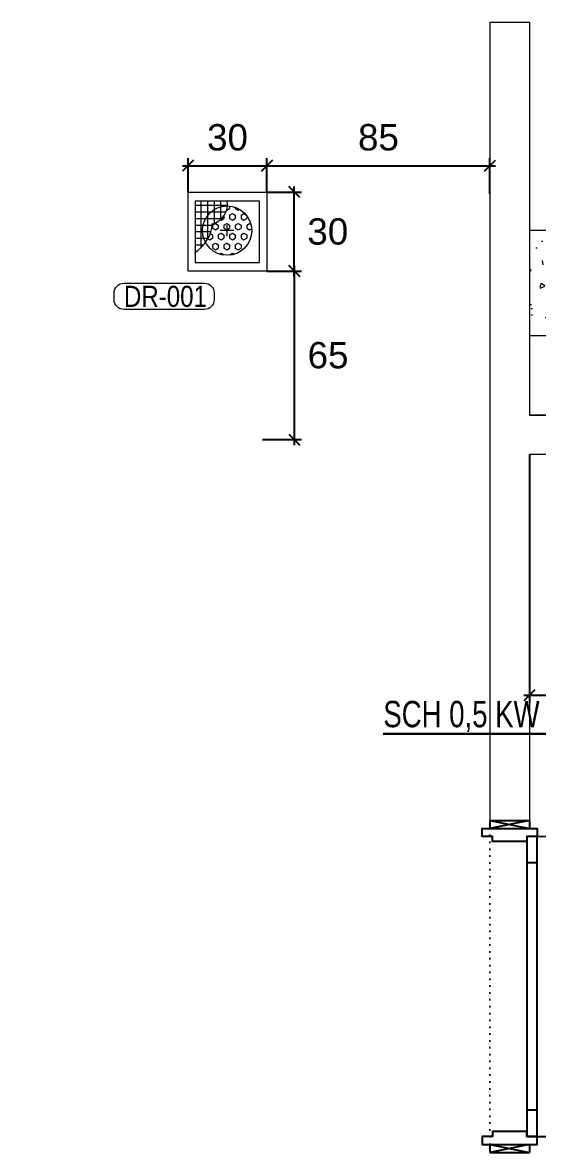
# Model space of a CAD drawing. Extents: x -5598 to 26293, y -3808 to 13850.
# Drawn here: x -1367.6 to -1171.6, y 4060 to 4489 of the extents above; entities that cross this region are included whole.
import ezdxf
from ezdxf.enums import TextEntityAlignment as Align

# ---------------------------------------------------------------- set-up
doc = ezdxf.new("R2010")
doc.units = 0
doc.header["$LTSCALE"] = 100
doc.header["$MEASUREMENT"] = 0
doc.linetypes.add('DOT', pattern=[0.25, 0, -0.25])
for name, color, linetype, lineweight in [('AD', 5, 'Continuous', 9), ('AK', 7, 'Continuous', 15), ('AP', 6, 'Continuous', 15), ('Y-DUVAR GAZBETON', 161, 'Continuous', 20)]:
    doc.layers.add(name, color=color, linetype=linetype, lineweight=lineweight)
for name, color, linetype in [('KA-PEN-5 @ 1', 5, 'Continuous'), ('KOR KASA', 1, 'Continuous'), ('OLCU DIS', 7, 'Continuous')]:
    doc.layers.add(name, color=color, linetype=linetype)
for name, color, linetype, lineweight, true_color in [('MAKPA ELEKTRIK', 7, 'Continuous', 30, 0x93039a), ('MAKPA GIDER OLC', 7, 'Continuous', 30, 0xcf6a1e), ('MAKPA SIHHI', 7, 'Continuous', 30, 0x428a93)]:
    doc.layers.add(name, color=color, linetype=linetype, lineweight=lineweight, true_color=true_color)
doc.layers.add('MAKPA YER IZGARASI', color=8, linetype='Continuous', lineweight=5, transparency=0.5)
doc.styles.add('MAKPA TESISAT', font='arial.ttf', dxfattribs={"height": 10})
doc.styles.add('OLC-50', font='romans.shx', dxfattribs={"width": 0.5, "height": 0.15})
doc.styles.add('olcu', font='romans.shx', dxfattribs={"width": 0.5})
doc.styles.add('POZ TEXT', font='ARIALN.TTF', dxfattribs={"height": 8})
doc.dimstyles.new('1-200', dxfattribs={"dimtxt": 40, "dimasz": 2, "dimexe": 0, "dimexo": 0, "dimgap": 10, "dimtad": 1, "dimdec": 4, "dimrnd": 0.1, "dimzin": 9, "dimdsep": 46, "dimtxsty": 'olcu', "dimblk1": 'SOL', "dimblk2": 'SAG', "dimsah": 1, "dimcen": 0, "dimse1": 1, "dimse2": 1, "dimclre": 13, "dimadec": 0, "dimazin": 0, "dimtfac": 1, "dimtdec": 4, "dimtix": 1, "dimtmove": 2, "dimatfit": 2, "dimldrblk": 'SOL', "dimfxl": 0, "dimtolj": 1, "dimarcsym": 0})
doc.dimstyles.new('MAKPA TESISAT DIM', dxfattribs={"dimscale": 0.7, "dimtxt": 12, "dimasz": 6, "dimexe": 4, "dimexo": 0, "dimgap": 8, "dimtad": 2, "dimtih": 1, "dimtoh": 1, "dimdec": 0, "dimrnd": 5, "dimzin": 0, "dimdsep": 46, "dimtxsty": 'MAKPA TESISAT', "dimblk1": 'OBLIQUE', "dimblk2": 'OBLIQUE', "dimsah": 1, "dimcen": 0, "dimdle": 3, "dimclrd": 256, "dimclre": 256, "dimclrt": 256, "dimadec": 0, "dimazin": 0, "dimtfac": 1, "dimtdec": 0, "dimtix": 1, "dimtofl": 0, "dimtmove": 2, "dimatfit": 3, "dimldrblk": 'OBLIQUE', "dimfxl": 0, "dimtvp": 7, "dimtolj": 1, "dimtzin": 0, "dimarcsym": 0})

# ---------------------------------------------------------------- blocks, each defined once
blk = doc.blocks.new('SOL')
at = {"color": 0}
for p, q in [((0, 30), (0, -6.96)), ((7.58, 0), (-6.97, 0))]:
    blk.add_line(p, q, dxfattribs=at)
blk.add_circle((0, 0), 3, dxfattribs=at)
blk = doc.blocks.new('SAG')
at = {"color": 0}
for p, q in [((0, -30), (0, 6.96)), ((7.58, 0), (-6.97, 0))]:
    blk.add_line(p, q, dxfattribs=at)
blk.add_circle((0, 0), 3, dxfattribs=at)
blk = doc.blocks.new('*D332')
at = {"layer": 'OLCU DIS', "color": 0, "lineweight": -2, "transparency": 16777216}
blk.add_line((21268, -935), (-2968, -935), dxfattribs=at)
at = {"layer": 'OLCU DIS', "color": 0, "lineweight": -2, "transparency": 16777216, "xscale": 2, "yscale": 2, "zscale": 2, "rotation": 180}
blk.add_blockref('SAG', (-2970, -935), dxfattribs=at)
at = {"layer": 'OLCU DIS', "color": 0, "lineweight": -2, "transparency": 16777216, "xscale": 2, "yscale": 2, "zscale": 2}
blk.add_blockref('SOL', (21270, -935), dxfattribs=at)
at = {"layer": 'OLCU DIS', "color": 0, "transparency": 16777216, "insert": (9295.64, -905), "char_height": 40, "attachment_point": 5, "style": 'olcu'}
blk.add_mtext('\\A1;24240', dxfattribs=at)
blk = doc.blocks.new('*U91')
at = {"layer": 'KOR KASA'}
for p, q in [((0, 126), (15, 126)), ((15, 126), (15, 123)), ((0, 3), (0, 0)), ((0, 3), (15, 3)), ((15, 3), (15, 0))]:
    blk.add_line(p, q, dxfattribs=at)
for points in [[(15, 126), (0, 123)], [(0, 126), (15, 123)], [(0, 126), (0, 123)], [(0, 123), (15, 123)], [(15, 3), (0, 0)], [(0, 3), (15, 0)], [(0, 0), (15, 0)]]:
    blk.add_lwpolyline(points, dxfattribs=at)
blk = doc.blocks.new('*U573')
at = {"color": 0, "lineweight": -2}
for p, q in [((-3, 18), (-3, 132)), ((-107, 18), (-107, 14)), ((-13.1, 18), (-13.1, 14)), ((-60, 7.5), (-60, 7.5))]:
    blk.add_line(p, q, dxfattribs=at)
at = {"color": 0, "linetype": 'DOT', "ltscale": 0.1}
blk.add_line((-120, 0), (0, 0), dxfattribs=at)
at = {"color": 0, "lineweight": -2}
for points in [[(-120, 15), (-120, 18), (-117, 18), (-117, 14), (-115, 14), (-115, 1), (-117, 1), (-117, -3), (-120, -3), (-120, 0)], [(0, 15), (0, 18), (-3, 18), (-3, 14), (-5, 14), (-5, 1), (-3, 1), (-3, -3), (0, -3), (0, 0)]]:
    blk.add_lwpolyline(points, dxfattribs=at)
blk.add_lwpolyline([(-117, 18), (-117, 14), (-3, 14), (-3, 18)], close=True, dxfattribs=at)
blk.add_arc((-3, 18), 114, 90, 180, dxfattribs=at)
at = {"style": 'OLC-50', "width": 0.5, "flags": 1}
for tag, p in [('K-NO', (-182.76, -83.82)), ('K-KANRENK', (-2.31, -88.79)), ('K-BLOK', (-183.43, -120.56)), ('K-KASRENK', (-1.25, -126.74)), ('K-KAT', (-184.31, -156.03)), ('K-TAMACILMA', (-2.77, -165.71)), ('K-MAHALKOD', (-183.25, -193.98)), ('K-FOTOSEL', (-1.83, -201.71)), ('K-MAHALAD', (-184.78, -232.95)), ('K-HERMETIK', (0.08, -236.3)), ('K-ACILISYON', (-183.83, -268.95)), ('K-HIDROLIK', (-2.21, -270.16)), ('K-YANGIN', (-181.93, -303.54)), ('K-KART', (-0.38, -303.83)), ('K-KANATTIP', (-184.21, -337.41)), ('K-BAND', (-1.83, -345.67)), ('K-KANATMALZ', (-182.39, -371.07)), ('K-MENFEZ', (0.08, -380.26)), ('K-KASAMALZ', (-181.37, -410.06)), ('K-PBAR', (-2.21, -414.12)), ('K-KASATIP', (-182.05, -446.79)), ('K-ELEKTRIKLI', (-0.38, -447.79)), ('K-DUVAR', (-182.05, -485.23)), ('K-TIP', (-0.38, -486.44)), ('K-REZ1', (-0.38, -524.33)), ('K-REZ2', (-0.38, -560.76)), ('K-REZ3', (-0.38, -600.74))]:
    blk.add_attdef(tag, p, '', height=30, dxfattribs=at)
blk = doc.blocks.new('300x300')
at = {"layer": 'MAKPA YER IZGARASI', "linetype": 'Continuous', "ltscale": 2}
for p, q in [((-14.71, 14.63), (15.29, 14.63)), ((-14.71, -15.37), (-14.71, 14.63)), ((-12.01, 11.32), (-12.01, -12.12)), ((-12.01, 11.32), (12.29, 11.32)), ((12.29, 11.32), (12.29, -12.12)), ((-12.01, -12.12), (12.29, -12.12)), ((15.29, -15.37), (-14.71, -15.37))]:
    blk.add_line(p, q, dxfattribs=at)
at = {"layer": 'MAKPA YER IZGARASI', "color": 1, "linetype": 'Continuous', "ltscale": 2}
for p, q in [((-12.01, 9.63), (0.25, 9.63)), ((-9.71, -6.42), (-9.71, 11.32)), ((-7.21, 5.82), (-7.21, 11.32)), ((-4.71, 8.03), (-4.71, 11.32)), ((-2.21, 9.08), (-2.21, 11.32)), ((-2.21, 4.31), (-2.21, 9.08)), ((1.09, 9.33), (1.09, 8.38)), ((3.26, 8.84), (3.26, 8.38)), ((-12.01, 7.13), (-5.95, 7.13)), ((-12.01, 4.63), (-8.01, 4.63)), ((-8.01, 4.63), (-1.88, 4.63)), ((-7.21, -3.12), (-7.21, 5.82)), ((-5.95, 7.13), (-0.28, 7.13)), ((-4.71, 2.76), (-4.71, 8.03)), ((-2.16, 4.01), (-1.07, 4.63)), ((-1.07, 5.63), (-1.07, 4.63)), ((-0.05, 7.79), (0.01, 7.76)), ((0.01, 7.76), (1.09, 8.38)), ((1.09, 5.88), (2.17, 6.51)), ((1.09, 5.88), (1.09, 4.63)), ((1.09, 4.63), (2.17, 4.01)), ((2.17, 6.51), (3.26, 5.88)), ((2.17, 4.01), (3.26, 4.63)), ((3.26, 8.38), (4.34, 7.76)), ((3.26, 5.88), (3.26, 4.63)), ((4.34, 7.76), (4.89, 8.08)), ((5.42, 5.88), (6.5, 6.51)), ((5.42, 5.88), (5.42, 4.63)), ((5.42, 4.63), (6.5, 4.01)), ((6.5, 6.51), (7.29, 6.05)), ((6.5, 4.01), (7.59, 4.63)), ((7.59, 5.69), (7.59, 4.63)), ((-12.01, 2.13), (-8.99, 2.13)), ((-8.99, 2.13), (-5.48, 2.13)), ((-5.4, 2.13), (-4.32, 2.76)), ((-5.4, 2.13), (-5.4, 0.88)), ((-5.4, 0.88), (-4.32, 0.26)), ((-4.32, 2.76), (-3.24, 2.13)), ((-4.32, 0.26), (-3.24, 0.88)), ((-3.24, 2.13), (-3.24, 0.88)), ((2.64, 0.08), (-2.47, 0.08)), ((-2.39, 4.15), (-2.16, 4.01)), ((-1.07, 2.13), (0.01, 2.76)), ((-1.07, 2.13), (-1.07, 0.88)), ((-1.07, 0.88), (0.01, 0.26)), ((0, 2.12), (0, -2.12)), ((0.01, 2.76), (1.09, 2.13)), ((0.01, 0.26), (1.09, 0.88)), ((1.09, 2.13), (1.09, 0.88)), ((3.26, 2.13), (4.34, 2.76)), ((3.26, 2.13), (3.26, 0.88)), ((3.26, 0.88), (4.34, 0.26)), ((4.34, 2.76), (5.42, 2.13)), ((4.34, 0.26), (5.42, 0.88)), ((5.42, 2.13), (5.42, 0.88)), ((7.59, 2.13), (8.67, 2.76)), ((7.59, 2.13), (7.59, 0.88)), ((7.59, 0.88), (8.67, 0.26)), ((8.67, 2.76), (9.17, 2.47)), ((8.67, 0.26), (9.47, 0.72)), ((-12.01, -0.37), (-9.22, -0.37)), ((-12.01, -2.87), (-8.78, -2.87)), ((-9.22, -0.37), (-6.03, -0.37)), ((-8.78, -2.87), (-7.07, -2.87)), ((-7.19, -3.09), (-6.49, -3.49)), ((-6.49, -3.49), (-5.4, -2.87)), ((-6.28, -1.11), (-5.4, -1.62)), ((-5.4, -1.62), (-5.4, -2.87)), ((-3.24, -1.62), (-2.16, -0.99)), ((-3.24, -1.62), (-3.24, -2.87)), ((-3.24, -2.87), (-2.16, -3.49)), ((-2.16, -0.99), (-1.07, -1.62)), ((-2.16, -3.49), (-1.07, -2.87)), ((-1.07, -1.62), (-1.07, -2.87)), ((1.09, -1.62), (2.17, -0.99)), ((1.09, -1.62), (1.09, -2.87)), ((1.09, -2.87), (2.17, -3.49)), ((2.17, -0.99), (3.26, -1.62)), ((2.17, -3.49), (3.26, -2.87)), ((3.26, -1.62), (3.26, -2.87)), ((5.42, -1.62), (6.5, -0.99)), ((5.42, -1.62), (5.42, -2.87)), ((5.42, -2.87), (6.5, -3.49)), ((6.5, -0.99), (7.59, -1.62)), ((6.5, -3.49), (7.59, -2.87)), ((7.59, -1.62), (7.59, -2.87)), ((-12.01, -5.37), (-8.74, -5.37)), ((-12.01, -7.87), (-11.4, -7.87)), ((-5.4, -5.37), (-4.32, -4.74)), ((-5.4, -5.37), (-5.4, -6.62)), ((-5.4, -6.62), (-4.32, -7.24)), ((-4.32, -4.74), (-3.24, -5.37)), ((-4.32, -7.24), (-3.24, -6.62)), ((-3.24, -5.37), (-3.24, -6.62)), ((-2.82, -8.88), (-2.16, -8.49)), ((-2.16, -8.49), (-1.07, -9.12)), ((-1.07, -5.37), (0.01, -4.74)), ((-1.07, -5.37), (-1.07, -6.62)), ((-1.07, -6.62), (0.01, -7.24)), ((0.01, -4.74), (1.09, -5.37)), ((0.01, -7.24), (1.09, -6.62)), ((1.09, -5.37), (1.09, -6.62)), ((1.09, -9.12), (2.17, -8.49)), ((2.17, -8.49), (2.93, -8.93)), ((3.26, -5.37), (4.34, -4.74)), ((3.26, -5.37), (3.26, -6.62)), ((3.26, -6.62), (4.34, -7.24)), ((4.34, -4.74), (5.42, -5.37)), ((4.34, -7.24), (5.42, -6.62)), ((5.42, -5.37), (5.42, -6.62)), ((7.59, -5.37), (7.95, -5.16)), ((7.59, -5.37), (7.59, -5.66)), ((-1.07, -9.12), (-1.07, -9.28)), ((1.09, -9.12), (1.09, -9.31))]:
    blk.add_line(p, q, dxfattribs=at)
at = {"layer": 'MAKPA YER IZGARASI', "linetype": 'Continuous', "ltscale": 2}
blk.add_lwpolyline([(15.29, 14.63), (15.29, -15.37)], dxfattribs=at)
at = {"layer": 'MAKPA YER IZGARASI', "color": 1, "linetype": 'Continuous', "ltscale": 2}
blk.add_circle((0.14, 0.01), 9.37, dxfattribs=at)
for centre, radius, start, end in [((-7.43, 9.96), 7.69, 283.5551, 10.2323), ((-20.04, 4), 14.68, 302.2053, 354.8663)]:
    blk.add_arc(centre, radius, start, end, dxfattribs=at)
blk = doc.blocks.new('POZ_X')
at = {"layer": 'AP'}
blk.add_lwpolyline([(12.75, 10), (-17.75, 10, 0.414214), (-21.5, 6.25), (-21.5, 3.75, 0.414214), (-17.75, 0), (12.75, 0, 0.414214), (16.5, 3.75), (16.5, 6.25, 0.414214)], format="xyb", close=True, dxfattribs=at)
at = {"layer": 'AP', "style": 'POZ TEXT'}
blk.add_attdef('POZ_NO', text='', height=8, dxfattribs=at).set_placement((-3, 5), align=Align.MIDDLE_CENTER)
at = {"layer": 'AP', "style": 'POZ TEXT', "flags": 1}
blk.add_attdef('URUN_ADI', text='', height=7, dxfattribs=at).set_placement((-3, -4.34), align=Align.MIDDLE_CENTER)
blk = doc.blocks.new('_OBLIQUE')
at = {"color": 0, "linetype": 'ByBlock', "lineweight": -2}
blk.add_line((-0.5, -0.5), (0.5, 0.5), dxfattribs=at)
blk = doc.blocks.new('*D739')
at = {"layer": 'MAKPA SIHHI', "lineweight": -2, "transparency": 16777216}
for p, q in [((-1175, 4325), (-1175, 4230.71)), ((-1140, 4325), (-1140, 4230.71)), ((-1137.9, 4233.51), (-1177.1, 4233.51))]:
    blk.add_line(p, q, dxfattribs=at)
at = {"layer": 'MAKPA SIHHI', "lineweight": -2, "transparency": 16777216, "xscale": 4.199999999999999, "yscale": 4.199999999999999, "zscale": 4.199999999999999, "rotation": 180}
blk.add_blockref('_OBLIQUE', (-1175, 4233.51), dxfattribs=at)
at = {"layer": 'MAKPA SIHHI', "lineweight": -2, "transparency": 16777216, "xscale": 4.199999999999999, "yscale": 4.199999999999999, "zscale": 4.199999999999999}
blk.add_blockref('_OBLIQUE', (-1140, 4233.51), dxfattribs=at)
at = {"layer": 'MAKPA SIHHI', "transparency": 16777216, "insert": (-1157.5, 4222.8), "char_height": 10, "attachment_point": 5, "style": 'MAKPA TESISAT'}
blk.add_mtext('\\A1;35', dxfattribs=at)
blk = doc.blocks.new('*D828')
at = {"layer": 'MAKPA GIDER OLC', "lineweight": -2, "transparency": 16777216}
for p, q in [((-1304.71, 4424.63), (-1304.71, 4437.47)), ((-1274.71, 4424.63), (-1274.71, 4437.47)), ((-1306.81, 4434.67), (-1272.61, 4434.67))]:
    blk.add_line(p, q, dxfattribs=at)
at = {"layer": 'MAKPA GIDER OLC', "lineweight": -2, "transparency": 16777216, "xscale": 4.199999999999998, "yscale": 4.199999999999998, "zscale": 4.199999999999998, "rotation": 180}
blk.add_blockref('_OBLIQUE', (-1304.71, 4434.67), dxfattribs=at)
at = {"layer": 'MAKPA GIDER OLC', "lineweight": -2, "transparency": 16777216, "xscale": 4.199999999999998, "yscale": 4.199999999999998, "zscale": 4.199999999999998}
blk.add_blockref('_OBLIQUE', (-1274.71, 4434.67), dxfattribs=at)
at = {"layer": 'MAKPA GIDER OLC', "transparency": 16777216, "insert": (-1289.71, 4445.38), "char_height": 10, "attachment_point": 5, "style": 'MAKPA TESISAT'}
blk.add_mtext('\\A1;30', dxfattribs=at)
blk = doc.blocks.new('*D829')
at = {"layer": 'MAKPA GIDER OLC', "lineweight": -2, "transparency": 16777216}
for p, q in [((-1274.71, 4424.63), (-1274.71, 4437.47)), ((-1190, 4424.04), (-1190, 4437.47)), ((-1276.81, 4434.67), (-1187.9, 4434.67))]:
    blk.add_line(p, q, dxfattribs=at)
at = {"layer": 'MAKPA GIDER OLC', "lineweight": -2, "transparency": 16777216, "xscale": 4.199999999999998, "yscale": 4.199999999999998, "zscale": 4.199999999999998, "rotation": 180}
blk.add_blockref('_OBLIQUE', (-1274.71, 4434.67), dxfattribs=at)
at = {"layer": 'MAKPA GIDER OLC', "lineweight": -2, "transparency": 16777216, "xscale": 4.199999999999998, "yscale": 4.199999999999998, "zscale": 4.199999999999998}
blk.add_blockref('_OBLIQUE', (-1190, 4434.67), dxfattribs=at)
at = {"layer": 'MAKPA GIDER OLC', "transparency": 16777216, "insert": (-1232.35, 4445.38), "char_height": 10, "attachment_point": 5, "style": 'MAKPA TESISAT'}
blk.add_mtext('\\A1;85', dxfattribs=at)
blk = doc.blocks.new('*D830')
at = {"layer": 'MAKPA GIDER OLC', "lineweight": -2, "transparency": 16777216}
for p, q in [((-1274.71, 4424.63), (-1261.54, 4424.63)), ((-1264.34, 4392.53), (-1264.34, 4426.73)), ((-1274.71, 4394.63), (-1261.54, 4394.63))]:
    blk.add_line(p, q, dxfattribs=at)
at = {"layer": 'MAKPA GIDER OLC', "lineweight": -2, "transparency": 16777216, "xscale": 4.199999999999998, "yscale": 4.199999999999998, "zscale": 4.199999999999998}
for p, rotation in [((-1264.34, 4424.63), 90), ((-1264.34, 4394.63), 270)]:
    blk.add_blockref('_OBLIQUE', p, dxfattribs=dict(at, rotation=rotation))
at = {"layer": 'MAKPA GIDER OLC', "transparency": 16777216, "insert": (-1251.6, 4409.63), "char_height": 10, "attachment_point": 5, "style": 'MAKPA TESISAT'}
blk.add_mtext('\\A1;30', dxfattribs=at)
blk = doc.blocks.new('*D831')
at = {"layer": 'MAKPA GIDER OLC', "lineweight": -2, "transparency": 16777216}
for p, q in [((-1274.71, 4394.63), (-1261.54, 4394.63)), ((-1264.34, 4396.73), (-1264.34, 4328.57)), ((-1276.41, 4330.67), (-1261.54, 4330.67))]:
    blk.add_line(p, q, dxfattribs=at)
at = {"layer": 'MAKPA GIDER OLC', "lineweight": -2, "transparency": 16777216, "xscale": 4.199999999999998, "yscale": 4.199999999999998, "zscale": 4.199999999999998}
for p, rotation in [((-1264.34, 4394.63), 90), ((-1264.34, 4330.67), 270)]:
    blk.add_blockref('_OBLIQUE', p, dxfattribs=dict(at, rotation=rotation))
at = {"layer": 'MAKPA GIDER OLC', "transparency": 16777216, "insert": (-1251.51, 4362.65), "char_height": 10, "attachment_point": 5, "style": 'MAKPA TESISAT'}
blk.add_mtext('\\A1;65', dxfattribs=at)

msp = doc.modelspace()

# ---------------------------------------------------------------- hatches: boundary and pattern name
at = {"layer": 'AD'}
h = msp.add_hatch(dxfattribs=at)
h.set_pattern_fill('AR-CONC', color=256, scale=0.1, angle=180)
h.set_pattern_definition([(230, (-457779.418, 795978.247), (-18.2184669, 1.59390855), [1.905, -20.955]), (175, (-457779.418, 795978.247), (3.52434214, -19.10568452), [1.524, -16.7640584]), (280.4514447, (-457780.937, 795978.38), (-14.6941247, -17.5117752), [1.61900088, -17.80902446]), (226.1842, (-457779.418, 795973.167), (-27.1079041, 4.2042328), [2.8575, -31.4325]), (276.6355576, (-457781.677, 795973.517), (-23.7404134, -24.74261246), [2.4285023, -26.7135608]), (171.184151, (-457779.418, 795973.167), (-23.7404134, -24.7426125), [2.2859967, -25.1459732]), (201, (-457781.958, 795974.437), (-15.16143913, 10.22651982), [1.905, -20.955]), (146, (-457781.958, 795974.437), (-6.18020283, -18.4187966), [1.524, -16.764]), (251.451445, (-457783.222, 795975.29), (-21.34164193, -8.1922769), [1.61900088, -17.80899376]), (217.5, (-457779.4184, 795978.247), (-0.308860325, -8.455503887), [0, -16.5608, 0, -17.018, 0, -16.8275]), (187.5, (-457779.418, 795978.247), (-6.68196625, -10.01805748), [0, -9.7028, 0, -16.1798, 0, -6.4135]), (147.5, (-457773.754, 795978.247), (-13.559059517, 0.5728744), [0, -6.35, 0, -19.812, 0, -26.289]), (137.5, (-457771.214, 795978.247), (-14.81291814, -2.5426491), [0, -8.255, 0, -13.1572, 0, -18.669])])
h.paths.add_polyline_path([(-1175, 4410), (-1175, 4370), (-990, 4370), (-990, 4410)])

# ---------------------------------------------------------------- linework, layer by layer
at = {"layer": 'AK'}
for points in [[(-990, 4410), (-1175, 4410), (-1175, 4340), (-990, 4340)], [(-990, 4370), (-1175, 4370), (-1175, 4340), (-990, 4340)]]:
    msp.add_lwpolyline(points, close=True, dxfattribs=at)
at = {"layer": 'MAKPA ELEKTRIK'}
msp.add_line((-1230.5, 4218.94088), (-1080.5, 4218.94088), dxfattribs=at)
at = {"layer": 'Y-DUVAR GAZBETON'}
for p, q in [((-1174.99999, 4489), (-1189.99999, 4489)), ((-805, 4340), (-1174.99999, 4340)), ((-805, 4325), (-1174.99999, 4325)), ((-1174.99999, 4186), (-1189.99999, 4186))]:
    msp.add_line(p, q, dxfattribs=at)
for points in [[(-1189.99999, 4489), (-1189.99999, 4186)], [(-1174.99999, 4489), (-1174.99999, 4340)], [(-1174.99999, 4325), (-1174.99999, 4186)]]:
    msp.add_lwpolyline(points, dxfattribs=at)

# ---------------------------------------------------------------- block references
at = {"layer": 'AP', "ltscale": 6}
ref = msp.add_blockref('POZ_X', (-1316.29273, 4380.05431), dxfattribs=dict(at, xscale=-1))
ref.add_attrib('POZ_NO', 'DR-001', dxfattribs={"height": 8, "style": 'POZ TEXT'}).set_placement((-1313.29273, 4385.05431), align=Align.MIDDLE_CENTER)
at = {"layer": 'KA-PEN-5 @ 1', "rotation": 270}
msp.add_blockref('*U573', (-1190.00009, 4063), dxfattribs=at)
at = {"layer": 'KOR KASA'}
msp.add_blockref('*U91', (-1190.00009, 4060), dxfattribs=at)
at = {"layer": 'MAKPA YER IZGARASI'}
msp.add_blockref('300x300', (-1290, 4410.00002), dxfattribs=at)

# ---------------------------------------------------------------- texts
at = {"layer": 'MAKPA ELEKTRIK', "style": 'MAKPA TESISAT', "width": 0.75}
msp.add_text('SCH 0,5 KW 1 FZ AFF 120 cm', height=10.00188, dxfattribs=at).set_placement((-1230.5, 4221.44088))

# ---------------------------------------------------------------- dimensions: what is measured, and where the dimension line sits
at = {"layer": 'MAKPA GIDER OLC'}
for base, p1, p2, picture, middle in [((-1274.70883, 4434.67379), (-1304.70883, 4424.63383), (-1274.70883, 4424.63383), '*D828', (-1289.70883, 4445.38293)), ((-1190, 4434.67379), (-1274.70883, 4424.63383), (-1190, 4424.0415), '*D829', (-1232.35442, 4445.37952))]:
    dim = msp.add_linear_dim(base=base, p1=p1, p2=p2, dimstyle='MAKPA TESISAT DIM', override={"dimfxl": 0}, dxfattribs=at)
    dim.commit()
    dim.dimension.update_dxf_attribs({"geometry": picture, "text_midpoint": middle})
for base, p2, picture, middle in [((-1264.33952, 4424.63383), (-1274.70883, 4424.63383), '*D830', (-1251.59763, 4409.63383)), ((-1264.33952, 4330.66793), (-1276.40911, 4330.66793), '*D831', (-1251.51237, 4362.65088))]:
    dim = msp.add_linear_dim(base=base, p1=(-1274.70883, 4394.63383), p2=p2, angle=90, dimstyle='MAKPA TESISAT DIM', override={"dimfxl": 0}, dxfattribs=at)
    dim.commit()
    dim.dimension.update_dxf_attribs({"geometry": picture, "text_midpoint": middle})
at = {"layer": 'MAKPA SIHHI'}
dim = msp.add_linear_dim(base=(-1174.99999, 4233.50507), p1=(-1140, 4325), p2=(-1174.99999, 4325), dimstyle='MAKPA TESISAT DIM', override={"dimfxl": 0}, dxfattribs=at)
dim.commit()
dim.dimension.update_dxf_attribs({"geometry": '*D739', "text_midpoint": (-1157.5, 4222.79593)})
at = {"layer": 'OLCU DIS', "color": 7}
dim = msp.add_linear_dim(base=(-2970, -935), p1=(21270, -635), p2=(-2970, 7535), dimstyle='1-200', dxfattribs=at)
dim.commit()
dim.dimension.update_dxf_attribs({"geometry": '*D332', "text_midpoint": (9295.63768, -905), "dimtype": 160})

doc.saveas('drawing.dxf')
